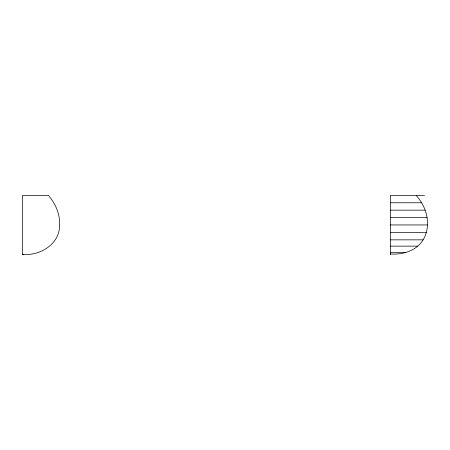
<?xml version="1.0" encoding="UTF-8"?>
<svg xmlns="http://www.w3.org/2000/svg" width="450" height="450" viewBox="0 0 450 450"><rect width="100%" height="100%" fill="white"/><g stroke="black" fill="none" stroke-linecap="round" stroke-linejoin="round"><path stroke-width="0.67" d="M23.591 254.379L22.5 254.413C39.87 256.118 59.957 244.17 59.591 224.944C60.12 214.042 55.474 203.417 48.302 195.373L22.5 195.373L22.5 254.627M427.387 224.949L427.5 223.56A39.358 39.358 0 0 0 427.05 217.581A38.801 38.801 0 0 0 425.306 210.634L425.104 210.066A42.941 42.941 0 0 0 421.622 202.838M424.541 195.373L390.375 195.373L390.375 254.627M390.375 202.764L421.588 202.764M390.375 210.161L425.137 210.161M390.375 217.553L427.044 217.581M390.375 224.949L427.472 224.944A33.474 33.474 0 0 1 426.459 231.874L426.234 232.689A29.222 29.222 0 0 1 423.489 239.248L423 240.047A26.556 26.556 0 0 1 417.859 246.066C410.366 252.461 400.016 254.649 390.375 254.002M390.375 232.341L426.33 232.341M390.375 239.844L423.118 239.844M390.375 246.139L417.774 246.139M390.375 252.428L405.737 252.428M421.633 202.832L421.301 202.292A53.078 53.078 0 0 0 416.171 195.379"/></g></svg>
